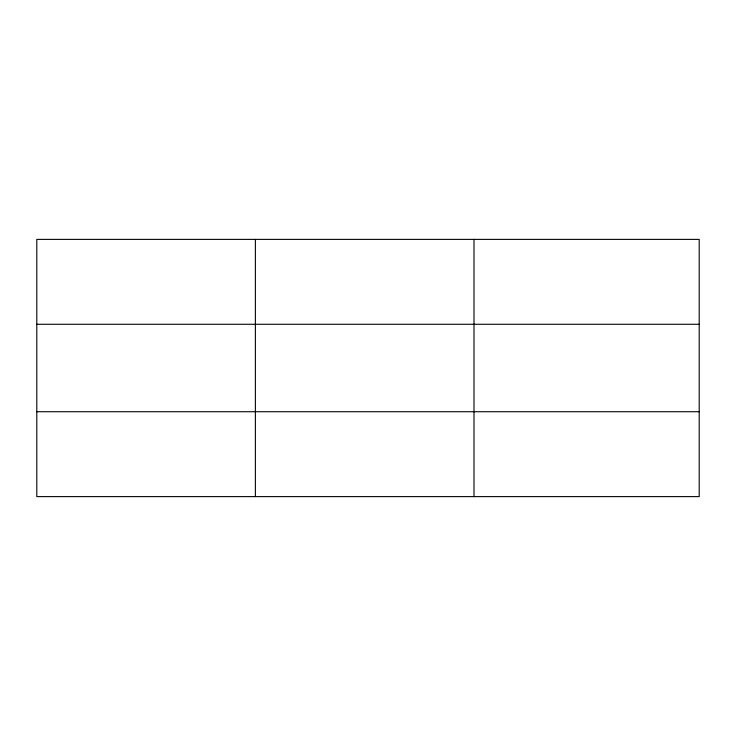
<?xml version="1.0" encoding="UTF-8"?>
<svg xmlns="http://www.w3.org/2000/svg" width="736" height="736" viewBox="0 0 736 736"><rect width="100%" height="100%" fill="white"/><g stroke="black" fill="none" stroke-linecap="round" stroke-linejoin="round"><path stroke-width="1.1" d="M255.392 239.393L255.392 496.607M473.984 239.393L473.984 496.607M699.2 324.272L699.2 239.393L36.8 239.393L36.8 496.607L699.2 496.607L699.2 324.272L36.8 324.272M36.8 411.728L699.2 411.728"/></g></svg>
